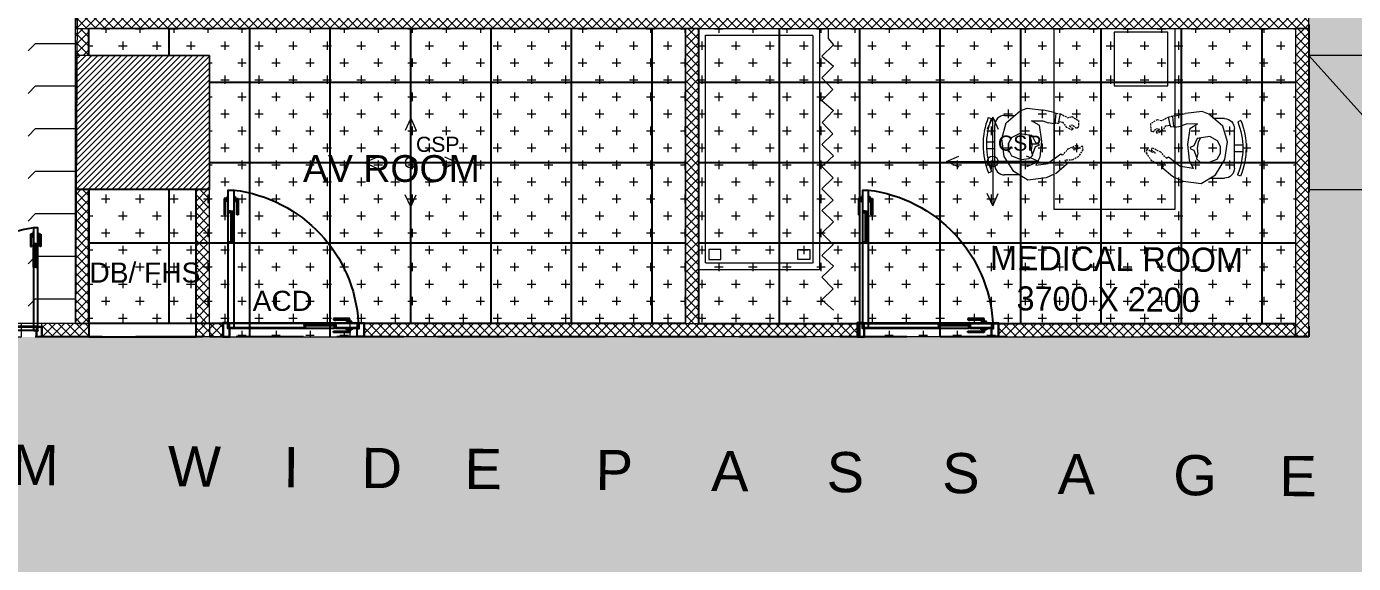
# Model space of a CAD drawing. Header units: millimetres. Extents: x 2335845 to 2509607, y 289014 to 361737.
# Drawn here: x 2393680 to 2403576, y 323910 to 327917 of the extents above; entities that cross this region are included whole.
import ezdxf

# ---------------------------------------------------------------- set-up
doc = ezdxf.new("R2010")
doc.units = ezdxf.units.MM
doc.linetypes.add('( Hidden )', pattern=[0.375, 0.25, -0.125])
doc.linetypes.add('DASHED', pattern=[0.75, 0.5, -0.25])
for name, color, linetype, lineweight in [('A-FURN-LOOSE', 24, 'Continuous', 18), ('A-FURN-MODULAR-CHAIR', 5, 'Continuous', 5), ('A-FURN-MODULAR-TABLETOP', 250, 'Continuous', 13), ('A-PLAN-COLUMN', 3, 'Continuous', 0), ('A-PLAN-RCC-HATCH', 8, 'Continuous', 13), ('AR_01_PARTITION FULL HT', 2, 'Continuous', 25), ('IN-PRTN-FULL', 30, 'Continuous', 20), ('IN-PRTN-HATCH', 8, 'Continuous', 5), ('SWA- GLASS PARTITION', 8, 'Continuous', 5), ('TOA-FC-CSP', 8, 'Continuous', 20), ('TOA-FL-CPT-1', 8, 'Continuous', 5), ('TOA-FL-CPT-5', 8, 'Continuous', 5), ('TOA-FL-FSP', 8, 'Continuous', 20), ('TOA-FURN-HUMAN', 252, 'Continuous', 9), ('TOA-RAMP', 8, 'Continuous', 13), ('TOA_DOOR', 7, 'Continuous', 25)]:
    doc.layers.add(name, color=color, linetype=linetype, lineweight=lineweight)
for name, color, linetype in [('FLOOR MARK', 7, 'Continuous'), ('I-FUR', 7, 'Continuous'), ('PASSAGE LINEOUT', 7, 'Continuous'), ('TEXT', 250, 'Continuous'), ('TOA-FC-MODULAR', 7, 'Continuous')]:
    doc.layers.add(name, color=color, linetype=linetype)
doc.styles.add('ARIAL', font='arial.ttf')
doc.styles.get("Standard").update_dxf_attribs({"font": 'arial.ttf'})
pattern_1 = [(270, (2408113.76, 309771.23), (127, -127), [63.5, -190.5]), (0, (2408082.01, 309739.48), (127, 127), [63.5, -190.5])]

# ---------------------------------------------------------------- blocks, each defined once
blk = doc.blocks.new('Columns')
at = {"layer": 'A-PLAN-RCC-HATCH'}
h = blk.add_hatch(dxfattribs=at)
h.set_pattern_fill('ANSI31', color=256, scale=250, style=0)
h.set_pattern_definition([(45, (458397.9, -590762.232), (-22.0970869, 22.0970869), [])])
h.paths.add_polyline_path([(17839.7, 1537), (18839.7, 1537), (18839.7, 2537), (17839.7, 2537)])
at = {"layer": 'A-PLAN-COLUMN', "elevation": 0}
blk.add_lwpolyline([(17839.7, 1537), (18839.7, 1537), (18839.7, 2537), (17839.7, 2537)], close=True, dxfattribs=at)
blk = doc.blocks.new('Human Figure')
at = {"layer": 'A-FURN-MODULAR-CHAIR', "color": 18, "lineweight": 15, "true_color": 0x000000}
for p, q in [((4613.64, 5782.3, 0), (4625.48, 5782.3, 0)), ((4610.68, 5774.98, 0), (4610.68, 5779.34, 0)), ((4628.44, 5779.34, 0), (4628.44, 5776.24, 0))]:
    blk.add_line(p, q, dxfattribs=at)
at = {"layer": 'A-FURN-MODULAR-CHAIR', "lineweight": 15}
for p, q in [((4613.64, 5782.3, 0), (4625.48, 5782.3, 0)), ((4610.68, 5774.98, 0), (4610.68, 5779.34, 0)), ((4628.44, 5779.34, 0), (4628.44, 5776.24, 0))]:
    blk.add_line(p, q, dxfattribs=at)
at = {"layer": 'A-FURN-MODULAR-CHAIR', "color": 18, "lineweight": 15, "true_color": 0x000000, "elevation": 0}
for points in [[(4611.29, 5784.13), (4611.67, 5783.22)], [(4618.58, 5784.79), (4618.58, 5782.3)], [(4620.56, 5784.79), (4620.56, 5782.3)], [(4627.86, 5784.22), (4627.49, 5783.3)]]:
    blk.add_lwpolyline(points, dxfattribs=at)
at = {"layer": 'A-FURN-MODULAR-CHAIR', "lineweight": 15, "elevation": 0}
for points in [[(4611.29, 5784.13), (4611.67, 5783.22)], [(4618.58, 5784.79), (4618.58, 5782.3)], [(4620.56, 5784.79), (4620.56, 5782.3)], [(4627.86, 5784.22), (4627.49, 5783.3)]]:
    blk.add_lwpolyline(points, dxfattribs=at)
at = {"layer": 'A-FURN-MODULAR-CHAIR', "color": 18, "lineweight": 15, "true_color": 0x000000, "elevation": 0}
blk.add_lwpolyline([(4625.89, 5764.57, -0.034638), (4625.48, 5764.54), (4615.48, 5764.54)], format="xyb", dxfattribs=at)
at = {"layer": 'A-FURN-MODULAR-CHAIR', "lineweight": 15, "elevation": 0}
blk.add_lwpolyline([(4625.89, 5764.57, -0.034638), (4625.48, 5764.54), (4615.48, 5764.54)], format="xyb", dxfattribs=at)
at = {"layer": 'A-FURN-MODULAR-CHAIR', "color": 18, "lineweight": 15, "true_color": 0x000000}
for centre, radius, start, end in [((4619.68, 5763.49, 0), 22.29, 68.458, 112.0994), ((4619.68, 5763.49, 0), 21.3, 68.4839, 112.0994), ((4613.64, 5779.34, 0), 2.96, 90.0001, 180.0001), ((4625.48, 5779.34, 0), 2.96, 0.0001, 90.0001)]:
    blk.add_arc(centre, radius, start, end, dxfattribs=at)
at = {"layer": 'A-FURN-MODULAR-CHAIR', "lineweight": 15}
for centre, radius, start, end in [((4619.68, 5763.49, 0), 22.29, 68.458, 112.0994), ((4619.68, 5763.49, 0), 21.3, 68.4839, 112.0994), ((4613.64, 5779.34, 0), 2.96, 90.0001, 180.0001), ((4625.48, 5779.34, 0), 2.96, 0.0001, 90.0001)]:
    blk.add_arc(centre, radius, start, end, dxfattribs=at)
at = {"layer": 'TOA-FURN-HUMAN', "lineweight": 5}
for p, q in [((4611.71, 5776.63, 0), (4616.22, 5779.49)), ((4611.71, 5776.63, 0), (4616.22, 5779.49)), ((4616.22, 5779.49), (4621.49, 5780.21, 0)), ((4616.22, 5779.49), (4621.49, 5780.21, 0)), ((4621.49, 5780.21, 0), (4626.18, 5778.89, 0)), ((4621.49, 5780.21, 0), (4626.18, 5778.89, 0)), ((4609.08, 5772.43, 0), (4611.71, 5776.63, 0)), ((4609.08, 5772.43, 0), (4611.71, 5776.63, 0)), ((4626.18, 5778.89, 0), (4629.77, 5774.69, 0)), ((4626.18, 5778.89, 0), (4629.77, 5774.69, 0)), ((4609.78, 5766.99, 0), (4609.08, 5772.43, 0)), ((4609.78, 5766.99, 0), (4609.08, 5772.43, 0)), ((4629.77, 5774.69, 0), (4630.56, 5772.63, 0)), ((4629.77, 5774.69, 0), (4630.56, 5772.63, 0)), ((4630.56, 5772.63, 0), (4630.01, 5767.72, 0)), ((4630.56, 5772.63, 0), (4630.01, 5767.72, 0)), ((4616.02, 5768.83), (4613.59, 5769.99, 0)), ((4613.59, 5769.99, 0), (4614.12, 5766.32, 0)), ((4616.02, 5768.83), (4613.59, 5769.99, 0)), ((4613.59, 5769.99, 0), (4614.12, 5766.32, 0)), ((4620.77, 5768.32, 0), (4616.02, 5768.83)), ((4620.77, 5768.32, 0), (4616.02, 5768.83)), ((4625.5, 5769.01, 0), (4620.77, 5768.32, 0)), ((4625.5, 5769.01, 0), (4620.77, 5768.32, 0)), ((4626.81, 5767.94), (4626.19, 5766.32, 0)), ((4626.81, 5767.94), (4626.19, 5766.32, 0)), ((4626.86, 5771.32, 0), (4626.81, 5767.94)), ((4626.86, 5771.32, 0), (4626.81, 5767.94)), ((4629.26, 5764.54), (4630.01, 5767.72, 0)), ((4629.26, 5764.54), (4630.01, 5767.72, 0)), ((4610.91, 5764.54), (4609.78, 5766.99, 0)), ((4610.91, 5764.54), (4609.78, 5766.99, 0)), ((4613.88, 5760.76, 0), (4611.23, 5763.85, 0)), ((4613.88, 5760.76, 0), (4611.23, 5763.85, 0)), ((4615.48, 5764.54), (4614.12, 5766.32, 0)), ((4615.48, 5764.54), (4614.12, 5766.32, 0)), ((4615.48, 5764.54), (4616.97, 5762.59)), ((4615.48, 5764.54), (4616.97, 5762.59)), ((4625.89, 5764.54), (4626.19, 5766.32, 0)), ((4625.89, 5764.54), (4626.19, 5766.32, 0)), ((4626.5, 5763.17, 0), (4626.01, 5763.22, 0)), ((4626.5, 5763.17, 0), (4626.01, 5763.22, 0)), ((4626.32, 5761.85, 0), (4626.5, 5763.17, 0)), ((4626.32, 5761.85, 0), (4626.5, 5763.17, 0))]:
    blk.add_line(p, q, dxfattribs=at)
at = {"layer": 'TOA-FURN-HUMAN', "linetype": '( Hidden )', "lineweight": 5, "ltscale": 2}
for p, q in [((4611.23, 5763.85, 0), (4610.91, 5764.54, 0)), ((4611.23, 5763.85, 0), (4610.91, 5764.54, 0)), ((4626.01, 5763.22, 0), (4626.14, 5764.36, 0)), ((4626.01, 5763.22, 0), (4626.14, 5764.36, 0)), ((4629.12, 5763.93, 0), (4628.92, 5762.69, 0)), ((4629.12, 5763.93, 0), (4628.92, 5762.69, 0)), ((4629.26, 5764.54, 0), (4629.12, 5763.93, 0)), ((4629.26, 5764.54, 0), (4629.12, 5763.93, 0)), ((4615.02, 5761.34, 0), (4613.88, 5760.76, 0)), ((4615.02, 5761.34, 0), (4613.88, 5760.76, 0)), ((4615.16, 5758.98, 0), (4615.02, 5761.34, 0)), ((4615.16, 5758.98, 0), (4615.02, 5761.34, 0)), ((4616.97, 5762.59), (4616.53, 5762.09)), ((4616.97, 5762.59), (4616.53, 5762.09)), ((4616.53, 5762.09), (4618.44, 5760.37, 0)), ((4616.53, 5762.09), (4618.44, 5760.37, 0)), ((4618.44, 5760.37, 0), (4619.69, 5757.7, 0)), ((4618.44, 5760.37, 0), (4619.69, 5757.7, 0)), ((4624.06, 5759.18, 0), (4624.81, 5760.79, 0)), ((4624.06, 5759.18, 0), (4624.81, 5760.79, 0)), ((4625.32, 5759.95, 0), (4624.51, 5758.96, 0)), ((4625.32, 5759.95, 0), (4624.51, 5758.96, 0)), ((4624.81, 5760.79, 0), (4626.32, 5761.85, 0)), ((4624.81, 5760.79, 0), (4626.32, 5761.85, 0)), ((4625.51, 5759.11, 0), (4625.32, 5759.95, 0)), ((4625.51, 5759.11, 0), (4625.32, 5759.95, 0)), ((4628.92, 5762.69, 0), (4627.75, 5760.5, 0)), ((4628.92, 5762.69, 0), (4627.75, 5760.5, 0)), ((4627.75, 5760.5, 0), (4628.12, 5759.23, 0)), ((4627.75, 5760.5, 0), (4628.12, 5759.23, 0)), ((4616.12, 5757.36), (4615.16, 5758.98, 0)), ((4616.12, 5757.36), (4615.16, 5758.98, 0)), ((4618.19, 5756, 0), (4616.12, 5757.36)), ((4618.19, 5756, 0), (4616.12, 5757.36)), ((4619.17, 5757.51, 0), (4618.16, 5758.8, 0)), ((4618.16, 5758.8, 0), (4618.39, 5757.81, 0)), ((4619.17, 5757.51, 0), (4618.16, 5758.8, 0)), ((4618.16, 5758.8, 0), (4618.39, 5757.81, 0)), ((4619.31, 5756.18, 0), (4618.19, 5756, 0)), ((4619.31, 5756.18, 0), (4618.19, 5756, 0)), ((4618.39, 5757.81, 0), (4619.31, 5756.18, 0)), ((4618.39, 5757.81, 0), (4619.31, 5756.18, 0)), ((4619.69, 5757.7, 0), (4619.17, 5757.51, 0)), ((4619.69, 5757.7, 0), (4619.17, 5757.51, 0)), ((4624.51, 5758.96, 0), (4624.06, 5759.18, 0)), ((4624.51, 5758.96, 0), (4624.06, 5759.18, 0)), ((4624.5, 5757.93, 0), (4625.51, 5759.11, 0)), ((4624.5, 5757.93, 0), (4625.51, 5759.11, 0)), ((4624.87, 5757.37, 0), (4624.5, 5757.93, 0)), ((4624.87, 5757.37, 0), (4624.5, 5757.93, 0)), ((4626.89, 5757.28, 0), (4624.87, 5757.37, 0)), ((4626.89, 5757.28, 0), (4624.87, 5757.37, 0)), ((4628.12, 5759.23, 0), (4626.89, 5757.28, 0)), ((4628.12, 5759.23, 0), (4626.89, 5757.28, 0))]:
    blk.add_line(p, q, dxfattribs=at)
at = {"layer": 'TOA-FURN-HUMAN', "linetype": '( Hidden )', "lineweight": 5, "ltscale": 3}
for p, q in [((4625.9, 5764.39, 0), (4625.89, 5764.57, 0)), ((4625.9, 5764.39, 0), (4625.89, 5764.57, 0)), ((4626.14, 5764.36, 0), (4625.9, 5764.39, 0)), ((4626.14, 5764.36, 0), (4625.9, 5764.39, 0))]:
    blk.add_line(p, q, dxfattribs=at)
at = {"layer": 'TOA-FURN-HUMAN', "lineweight": 5, "elevation": 0}
for points in [[(4622.54, 5772.08), (4621.4, 5771.49), (4619.55, 5771.23), (4618.01, 5771.43), (4616.44, 5771.03), (4615.47, 5772.11), (4615.23, 5774.3), (4616.32, 5777.18), (4618.11, 5778.11), (4620.14, 5778.11), (4621.85, 5777.26), (4623.09, 5774.92), (4622.55, 5771.19), (4620.35, 5770.17), (4619.86, 5769.12), (4619.43, 5769.17), (4619.04, 5770.23), (4616.9, 5771)], [(4622.54, 5772.08), (4621.4, 5771.49), (4619.55, 5771.23), (4618.01, 5771.43), (4616.44, 5771.03), (4615.47, 5772.11), (4615.23, 5774.3), (4616.32, 5777.18), (4618.11, 5778.11), (4620.14, 5778.11), (4621.85, 5777.26), (4623.09, 5774.92), (4622.55, 5771.19), (4620.35, 5770.17), (4619.86, 5769.12), (4619.43, 5769.17), (4619.04, 5770.23), (4616.9, 5771)], [(4625.5, 5769.01), (4626.86, 5771.32)], [(4625.5, 5769.01), (4626.86, 5771.32)], [(4626.09, 5764.27), (4629.04, 5763.91)], [(4626.09, 5764.27), (4629.04, 5763.91)], [(4626.5, 5763.17), (4629.02, 5762.63)], [(4626.5, 5763.17), (4629.02, 5762.63)]]:
    blk.add_lwpolyline(points, dxfattribs=at)
blk = doc.blocks.new('A$C38A659B7')
at = {"layer": 'TOA-FC-CSP', "color": 10, "linetype": 'Continuous', "elevation": 0}
for points in [[(0.91, 8.35), (0, 6.31)], [(0.91, 8.35), (0, 6.31)], [(0.91, 8.35), (1.82, 6.31)], [(0.91, 8.35), (1.82, 6.31)], [(8.65, 0.91), (0.91, 0.91), (0.91, 8.35)], [(-6.83, 0.91), (-4.79, 1.82)], [(-6.83, 0.91), (-4.79, 0)], [(-6.83, 0.91), (0.91, 0.91), (0.91, -6.54)], [(8.65, 0.91), (6.61, 1.82)], [(8.65, 0.91), (6.61, 0)], [(0.91, -6.54), (0, -4.49)], [(0.91, -6.54), (0, -4.49)], [(0.91, -6.54), (1.82, -4.49)], [(0.91, -6.54), (1.82, -4.49)]]:
    blk.add_lwpolyline(points, dxfattribs=at)
at = {"layer": 'TOA-FC-CSP', "color": 10, "linetype": 'Continuous'}
blk.add_circle((0.91, 0.91, 0), 0.902, dxfattribs=at)
at = {"layer": 'TOA-FC-CSP', "color": 10, "insert": (1.79, 5.25, 0), "char_height": 2.542, "width": 4.6087, "attachment_point": 1, "style": 'ARIAL'}
blk.add_mtext('CSP', dxfattribs=at)
blk = doc.blocks.new('*U735')
at = {"layer": 'IN-PRTN-HATCH'}
h = blk.add_hatch(dxfattribs=at)
h.set_pattern_fill('ANSI37', color=256, scale=15)
h.set_pattern_definition([(45, (2408.35, -3e-11), (-33.67596, 33.67596), []), (135, (2408.35, -3e-11), (-33.67596, -33.67596), [])])
h.paths.add_polyline_path([(-101077, -39967.2), (-100077, -39967.2), (-100077, -39867.2), (-101077, -39867.2)])
at = {"layer": 'IN-PRTN-FULL', "elevation": 0}
blk.add_lwpolyline([(-101077, -39967.2), (-100077, -39967.2), (-100077, -39867.2), (-101077, -39867.2)], close=True, dxfattribs=at)
blk = doc.blocks.new('*U736')
at = {"layer": 'IN-PRTN-HATCH'}
h = blk.add_hatch(dxfattribs=at)
h.set_pattern_fill('ANSI37', color=256, scale=15)
h.set_pattern_definition([(45, (3281.134, -3e-11), (-33.67596, 33.67596), []), (135, (3281.134, -3e-11), (-33.67596, -33.67596), [])])
h.paths.add_polyline_path([(-100240.8, -39967.2), (-100040.4, -39967.2), (-100040.4, -39867.2), (-100240.8, -39867.2)])
at = {"layer": 'IN-PRTN-FULL', "elevation": 0}
blk.add_lwpolyline([(-100240.8, -39967.2), (-100040.4, -39967.2), (-100040.4, -39867.2), (-100240.8, -39867.2)], close=True, dxfattribs=at)
blk = doc.blocks.new('*U737')
at = {"layer": 'IN-PRTN-HATCH'}
h = blk.add_hatch(dxfattribs=at)
h.set_pattern_fill('ANSI37', color=256, scale=15)
h.set_pattern_definition([(45, (3517.9, -3e-11), (-33.67596, 33.67596), []), (135, (3517.9, -3e-11), (-33.67596, -33.67596), [])])
h.paths.add_polyline_path([(-100198.1, -39967.2), (-99846.4, -39967.2), (-99846.4, -39867.2), (-100198.1, -39867.2)])
at = {"layer": 'IN-PRTN-FULL', "elevation": 0}
blk.add_lwpolyline([(-100198.1, -39967.2), (-99846.4, -39967.2), (-99846.4, -39867.2), (-100198.1, -39867.2)], close=True, dxfattribs=at)
blk = doc.blocks.new('A$C3A863514')
at = {"layer": 'TOA_DOOR', "color": 8, "ltscale": 3}
for p, q in [((-113, 1029.6), (-113, 906.7)), ((-92, 1029.6), (-113, 1029.6)), ((-103.6, 1020.1), (-92, 1020.1)), ((-103.6, 906.7), (-103.6, 1020.1)), ((-92, 1044.7), (-92, 1005)), ((-82.6, 1044.7), (-92, 1044.7)), ((-92, 1029.6), (-92, 1020.1)), ((-92, 1005), (-82.6, 1005)), ((-40, 1044.7), (-30.6, 1044.7)), ((-30.6, 1005), (-40, 1005)), ((-30.6, 1044.7), (-30.6, 1005)), ((-30.6, 1029.6), (-30.6, 1020.1)), ((-30.6, 1029.6), (-9.6, 1029.6)), ((-19, 1020.1), (-30.6, 1020.1)), ((-19, 906.7), (-19, 1020.1)), ((-9.6, 1029.6), (-9.6, 906.7)), ((-113, 906.7), (-103.6, 906.7)), ((-40, 934.5), (-81, 934.5)), ((-81, 708), (-81, 924.6)), ((-62.9, 934.5), (-62.9, 708)), ((-58.1, 934.5), (-58.1, 708)), ((-40, 708), (-40, 924.6)), ((-9.6, 906.7), (-19, 906.7)), ((-40, 698.2), (-81, 698.2))]:
    blk.add_line(p, q, dxfattribs=at)
at = {"layer": 'TOA_DOOR', "ltscale": 3}
for p, q in [((-960, 114.5), (-920.3, 114.5)), ((-960, 105), (-960, 114.5)), ((-944.9, 135.5), (-822, 135.5)), ((-944.9, 114.5), (-944.9, 135.5)), ((-944.9, 114.5), (-935.4, 114.5)), ((-935.4, 126), (-935.4, 114.5)), ((-822, 126), (-935.4, 126)), ((-920.3, 114.5), (-920.3, 105)), ((-840, 105), (-840, 64)), ((-613.6, 105), (-830.2, 105)), ((-822, 135.5), (-822, 126)), ((-603.7, 105), (-603.7, 64)), ((-960, 62.5), (-960, 53)), ((-960, 53), (-920.3, 53)), ((-944.9, 53), (-935.4, 53)), ((-944.9, 53), (-944.9, 32)), ((-944.9, 32), (-822, 32)), ((-935.4, 41.4), (-935.4, 53)), ((-822, 41.4), (-935.4, 41.4)), ((-920.3, 53), (-920.3, 62.5)), ((-613.6, 64), (-830.2, 64)), ((-822, 32), (-822, 41.4))]:
    blk.add_line(p, q, dxfattribs=at)
at = {"layer": 'TOA_DOOR', "color": 5, "ltscale": 3}
for p, q in [((-840, 86.9), (-613.6, 86.9)), ((-840, 82.2), (-613.6, 82.2))]:
    blk.add_line(p, q, dxfattribs=at)
at = {"layer": 'TOA_DOOR', "color": 8, "ltscale": 3}
blk.add_lwpolyline([(-39.9, 64), (-40, 1092), (-81, 1092), (-80.9, 64)], close=True, dxfattribs=at)
for points in [[(-78.5, 934.5), (-78.5, 932), (-81, 932), (-81, 924.6), (-62.9, 924.6), (-62.9, 934.5), (-78.5, 934.5)], [(-42.5, 934.5), (-42.5, 932), (-40, 932), (-40, 924.6), (-58.1, 924.6), (-58.1, 934.5), (-42.5, 934.5)], [(-78.5, 698.2), (-78.5, 700.7), (-81, 700.7), (-81, 708), (-62.9, 708), (-62.9, 698.2), (-78.5, 698.2)], [(-42.5, 698.2), (-42.5, 700.7), (-40, 700.7), (-40, 708), (-58.1, 708), (-58.1, 698.2), (-42.5, 698.2)]]:
    blk.add_lwpolyline(points, dxfattribs=at)
at = {"layer": 'TOA_DOOR', "ltscale": 3}
for points in [[(-1050, 0), (-1050, 0), (-997.5, 0), (-997.5, 64), (-1010.1, 64), (-1010.1, 105), (-1050, 105), (-1050, 0)], [(-1047.6, 3.1), (-1047.6, 2.4), (-999.9, 2.4), (-999.9, 61.7), (-1012.5, 61.7), (-1012.5, 102.6), (-1047.6, 102.6), (-1047.6, 2.4)], [(-840, 105), (-1007.3, 105), (-1007.3, 101.8), (-840, 101.8)], [(-840, 101.8), (-999.4, 101.8), (-999.4, 67.2), (-840, 67.2)], [(-840, 102.5), (-837.5, 102.5), (-837.5, 105), (-830.2, 105), (-830.2, 86.9), (-840, 86.9), (-840, 102.5)], [(-603.7, 102.5), (-606.2, 102.5), (-606.2, 105), (-613.6, 105), (-613.6, 86.9), (-603.7, 86.9), (-603.7, 102.5)], [(-39.9, 105), (-603.7, 105)], [(-603.7, 101.8), (-39.9, 101.8), (-39.9, 105)], [(-47.8, 101.8), (-603.7, 101.8)], [(-603.7, 67.2), (-47.8, 67.2), (-47.8, 101.8)], [(0, 0), (0, 0), (-52.5, 0), (-52.5, 64), (-39.9, 64), (-39.9, 105), (0, 105), (0, 0)], [(-2.4, 3.1), (-2.4, 2.4), (-50.1, 2.4), (-50.1, 61.7), (-37.5, 61.7), (-37.5, 102.6), (-2.4, 102.6), (-2.4, 2.4)], [(-840, 64), (-1007.3, 64), (-1007.3, 67.2), (-840, 67.2)], [(-840, 66.5), (-837.5, 66.5), (-837.5, 64), (-830.2, 64), (-830.2, 82.2), (-840, 82.2), (-840, 66.5)], [(-603.7, 66.5), (-606.2, 66.5), (-606.2, 64), (-613.6, 64), (-613.6, 82.2), (-603.7, 82.2), (-603.7, 66.5)], [(-39.9, 67.2), (-39.9, 64), (-603.7, 64)], [(-603.7, 67.2), (-39.9, 67.2)]]:
    blk.add_lwpolyline(points, dxfattribs=at)
for points in [[(-1007.3, 101.8), (-999.4, 101.8), (-999.4, 67.2), (-1007.3, 67.2)], [(-39.9, 101.8), (-47.8, 101.8), (-47.8, 67.2), (-39.9, 67.2)]]:
    blk.add_lwpolyline(points, close=True, dxfattribs=at)
at = {"layer": 'TOA_DOOR', "color": 8, "ltscale": 3}
blk.add_arc((47.2, 43.5), 1056.3, 96.9725, 176.66066, dxfattribs=at)
at = {"layer": 'TOA_DOOR', "ltscale": 3}
for centre, radius, start, end in [((-850.4, 98.5), 15.6, 311.97465, 17.09535), ((-857.7, 96.8), 20.3, 330.67981, 14.7641), ((-845.4, 100), 14.2, 292.47405, 7.50673), ((-832.8, 106.2), 8, 222.53973, 287.36657), ((-611, 106.2), 8, 252.63343, 317.46027), ((-598.3, 100), 14.2, 172.49327, 247.52595), ((-593.3, 98.5), 15.6, 162.90465, 228.02535), ((-586, 96.8), 20.3, 165.2359, 209.32019), ((-841.2, 99.3), 12.5, 275.68823, 327.98283), ((-850.4, 70.6), 15.6, 342.90465, 48.02535), ((-857.7, 72.2), 20.3, 345.2359, 29.32019), ((-845.4, 69), 14.2, 352.49327, 67.52595), ((-841.2, 69.8), 12.5, 32.01717, 84.31177), ((-834.4, 95.7), 5.19, 207.9347, 287.08974), ((-834.4, 73.4), 5.19, 72.91026, 152.0653), ((-833.7, 100.1), 5.81, 208.01115, 296.81028), ((-833.7, 68.9), 5.81, 63.18972, 151.98885), ((-832.8, 62.8), 8, 72.63343, 137.46027), ((-611, 62.8), 8, 42.53973, 107.36657), ((-602.5, 99.3), 12.5, 212.01717, 264.31177), ((-602.5, 69.8), 12.5, 95.68823, 147.98283), ((-610.1, 100.1), 5.81, 243.18972, 331.98885), ((-610.1, 68.9), 5.81, 28.01115, 116.81028), ((-598.3, 69), 14.2, 112.47405, 187.50673), ((-609.4, 95.7), 5.19, 252.91026, 332.0653), ((-609.4, 73.4), 5.19, 27.9347, 107.08974), ((-593.3, 70.6), 15.6, 131.97465, 197.09535), ((-586, 72.2), 20.3, 150.67981, 194.7641)]:
    blk.add_arc(centre, radius, start, end, dxfattribs=at)
blk = doc.blocks.new('*U738')
at = {"layer": 'IN-PRTN-HATCH'}
h = blk.add_hatch(dxfattribs=at)
h.set_pattern_fill('ANSI37', color=256, scale=15)
h.set_pattern_definition([(45, (2407.927, -3e-11), (-33.67596, 33.67596), []), (135, (2407.927, -3e-11), (-33.67596, -33.67596), [])])
h.paths.add_polyline_path([(-101077.4, -39967.2), (-100077, -39967.2), (-100077, -39867.2), (-101077.4, -39867.2)])
at = {"layer": 'IN-PRTN-FULL', "elevation": 0}
blk.add_lwpolyline([(-101077.4, -39967.2), (-100077, -39967.2), (-100077, -39867.2), (-101077.4, -39867.2)], close=True, dxfattribs=at)
blk = doc.blocks.new('*U739')
at = {"layer": 'IN-PRTN-HATCH'}
h = blk.add_hatch(dxfattribs=at)
h.set_pattern_fill('ANSI37', color=256, scale=15)
h.set_pattern_definition([(45, (3302.83, -3e-11), (-33.67596, 33.67596), []), (135, (3302.83, -3e-11), (-33.67596, -33.67596), [])])
h.paths.add_polyline_path([(-100229.8, -39967.2), (-100029.7, -39967.2), (-100029.7, -39867.2), (-100229.8, -39867.2)])
at = {"layer": 'IN-PRTN-FULL', "elevation": 0}
blk.add_lwpolyline([(-100229.8, -39967.2), (-100029.7, -39967.2), (-100029.7, -39867.2), (-100229.8, -39867.2)], close=True, dxfattribs=at)
blk = doc.blocks.new('*U740')
at = {"layer": 'IN-PRTN-HATCH'}
h = blk.add_hatch(dxfattribs=at)
h.set_pattern_fill('ANSI37', color=256, scale=15)
h.set_pattern_definition([(45, (-175.674, -3e-11), (-33.67596, 33.67596), []), (135, (-175.674, -3e-11), (-33.67596, -33.67596), [])])
h.paths.add_polyline_path([(-103708.3, -39967.2), (-100029.7, -39967.2), (-100029.7, -39867.2), (-103708.3, -39867.2)])
at = {"layer": 'IN-PRTN-FULL', "elevation": 0}
blk.add_lwpolyline([(-103708.3, -39967.2), (-100029.7, -39967.2), (-100029.7, -39867.2), (-103708.3, -39867.2)], close=True, dxfattribs=at)
blk = doc.blocks.new('*U741')
at = {"layer": 'IN-PRTN-HATCH'}
h = blk.add_hatch(dxfattribs=at)
h.set_pattern_fill('ANSI37', color=256, scale=15)
h.set_pattern_definition([(45, (1658.993, -3e-11), (-33.67596, 33.67596), []), (135, (1658.993, -3e-11), (-33.67596, -33.67596), [])])
h.paths.add_polyline_path([(-102051.9, -39967.2), (-99851.5, -39967.2), (-99851.5, -39867.2), (-102051.9, -39867.2)])
at = {"layer": 'IN-PRTN-FULL', "elevation": 0}
blk.add_lwpolyline([(-102051.9, -39967.2), (-99851.5, -39967.2), (-99851.5, -39867.2), (-102051.9, -39867.2)], close=True, dxfattribs=at)
blk = doc.blocks.new('*U742')
at = {"layer": 'IN-PRTN-HATCH'}
h = blk.add_hatch(dxfattribs=at)
h.set_pattern_fill('ANSI37', color=256, scale=15)
h.set_pattern_definition([(45, (1674.567, -3e-11), (-33.67596, 33.67596), []), (135, (1674.567, -3e-11), (-33.67596, -33.67596), [])])
h.paths.add_polyline_path([(-102051.9, -39967.2), (-99835.9, -39967.2), (-99835.9, -39867.2), (-102051.9, -39867.2)])
at = {"layer": 'IN-PRTN-FULL', "elevation": 0}
blk.add_lwpolyline([(-102051.9, -39967.2), (-99835.9, -39967.2), (-99835.9, -39867.2), (-102051.9, -39867.2)], close=True, dxfattribs=at)
blk = doc.blocks.new('*U743')
at = {"layer": 'IN-PRTN-HATCH'}
h = blk.add_hatch(dxfattribs=at)
h.set_pattern_fill('ANSI37', color=256, scale=15)
h.set_pattern_definition([(45, (1558.2, -3e-11), (-33.67596, 33.67596), []), (135, (1558.2, -3e-11), (-33.67596, -33.67596), [])])
h.paths.add_polyline_path([(-102152.7, -39967.2), (-99851.5, -39967.2), (-99851.5, -39867.2), (-102152.7, -39867.2)])
at = {"layer": 'IN-PRTN-FULL', "elevation": 0}
blk.add_lwpolyline([(-102152.7, -39967.2), (-99851.5, -39967.2), (-99851.5, -39867.2), (-102152.7, -39867.2)], close=True, dxfattribs=at)
blk = doc.blocks.new('solid double door')
at = {"layer": 'TOA_DOOR', "color": 8, "ltscale": 3}
for p, q in [((7.1, 766.6), (7.1, 675.1)), ((22.8, 766.6), (7.1, 766.6)), ((14.1, 759.6), (22.8, 759.6)), ((14.1, 675.1), (14.1, 759.6)), ((22.8, 777.9), (22.8, 748.3)), ((29.8, 777.9), (22.8, 777.9)), ((22.8, 766.6), (22.8, 759.6)), ((22.8, 748.3), (29.8, 748.3)), ((29.8, 695.8), (60.3, 695.8)), ((43.3, 695.8), (43.3, 527.2)), ((46.8, 695.8), (46.8, 527.2)), ((61.5, 777.9), (68.5, 777.9)), ((68.5, 748.3), (61.5, 748.3)), ((68.5, 777.9), (68.5, 748.3)), ((68.5, 766.6), (68.5, 759.6)), ((68.5, 766.6), (84.2, 766.6)), ((77.1, 759.6), (68.5, 759.6)), ((77.1, 675.1), (77.1, 759.6)), ((84.2, 766.6), (84.2, 675.1)), ((1415.8, 766.6), (1415.8, 675.1)), ((1431.5, 766.6), (1415.8, 766.6)), ((1422.9, 759.6), (1431.5, 759.6)), ((1422.9, 675.1), (1422.9, 759.6)), ((1431.5, 777.9), (1431.5, 748.3)), ((1438.5, 777.9), (1431.5, 777.9)), ((1431.5, 766.6), (1431.5, 759.6)), ((1431.5, 748.3), (1438.5, 748.3)), ((1470.2, 695.8), (1439.7, 695.8)), ((1453.2, 695.8), (1453.2, 527.2)), ((1456.7, 695.8), (1456.7, 527.2)), ((1470.2, 777.9), (1477.2, 777.9)), ((1477.2, 748.3), (1470.2, 748.3)), ((1477.2, 777.9), (1477.2, 748.3)), ((1477.2, 766.6), (1477.2, 759.6)), ((1477.2, 766.6), (1492.9, 766.6)), ((1485.9, 759.6), (1477.2, 759.6)), ((1485.9, 675.1), (1485.9, 759.6)), ((1492.9, 766.6), (1492.9, 675.1)), ((7.1, 675.1), (14.1, 675.1)), ((29.8, 527.2), (29.8, 688.5)), ((60.3, 527.2), (60.3, 688.5)), ((84.2, 675.1), (77.1, 675.1)), ((1415.8, 675.1), (1422.9, 675.1)), ((1439.7, 527.2), (1439.7, 688.5)), ((1470.2, 527.2), (1470.2, 688.5)), ((1492.9, 675.1), (1485.9, 675.1)), ((29.8, 519.9), (60.3, 519.9)), ((1470.2, 519.9), (1439.7, 519.9))]:
    blk.add_line(p, q, dxfattribs=at)
at = {"layer": 'TOA_DOOR', "ltscale": 3}
for p, q in [((612.1, 100.9), (612.1, 93.8)), ((703.5, 100.9), (612.1, 100.9)), ((703.5, 85.2), (703.5, 100.9)), ((796.5, 100.9), (887.9, 100.9)), ((796.5, 85.2), (796.5, 100.9)), ((887.9, 100.9), (887.9, 93.8)), ((292, 78.2), (292, 47.7)), ((299.3, 78.2), (460.6, 78.2)), ((299.3, 47.7), (460.6, 47.7)), ((467.9, 78.2), (467.9, 47.7)), ((612.1, 93.8), (696.5, 93.8)), ((612.1, 30.9), (696.5, 30.9)), ((612.1, 23.8), (612.1, 30.9)), ((703.5, 23.8), (612.1, 23.8)), ((685.2, 85.2), (685.2, 78.2)), ((714.8, 85.2), (685.2, 85.2)), ((685.2, 39.5), (685.2, 46.5)), ((714.8, 39.5), (685.2, 39.5)), ((696.5, 93.8), (696.5, 85.2)), ((703.5, 85.2), (696.5, 85.2)), ((703.5, 39.5), (696.5, 39.5)), ((696.5, 30.9), (696.5, 39.5)), ((703.5, 39.5), (703.5, 23.8)), ((714.8, 78.2), (714.8, 85.2)), ((714.8, 46.5), (714.8, 39.5)), ((785.2, 85.2), (814.8, 85.2)), ((785.2, 78.2), (785.2, 85.2)), ((785.2, 46.5), (785.2, 39.5)), ((785.2, 39.5), (814.8, 39.5)), ((796.5, 85.2), (803.5, 85.2)), ((796.5, 39.5), (803.5, 39.5)), ((796.5, 39.5), (796.5, 23.8)), ((796.5, 23.8), (887.9, 23.8)), ((803.5, 93.8), (803.5, 85.2)), ((887.9, 93.8), (803.5, 93.8)), ((803.5, 30.9), (803.5, 39.5)), ((887.9, 30.9), (803.5, 30.9)), ((814.8, 85.2), (814.8, 78.2)), ((814.8, 39.5), (814.8, 46.5)), ((887.9, 23.8), (887.9, 30.9)), ((1021.7, 78.2), (1021.7, 47.7)), ((1190.3, 78.2), (1029.1, 78.2)), ((1190.3, 47.7), (1029.1, 47.7)), ((1197.6, 78.2), (1197.6, 47.7))]:
    blk.add_line(p, q, dxfattribs=at)
at = {"layer": 'TOA_DOOR', "color": 5, "ltscale": 3}
for p, q in [((467.9, 64.7), (299.3, 64.7)), ((467.9, 61.2), (299.3, 61.2)), ((1021.7, 64.7), (1190.3, 64.7)), ((1021.7, 61.2), (1190.3, 61.2))]:
    blk.add_line(p, q, dxfattribs=at)
at = {"layer": 'TOA_DOOR', "color": 8, "ltscale": 3}
for points in [[(29.7, 47.7), (29.8, 813.1), (60.3, 813.1), (60.2, 47.7)], [(1470.3, 47.7), (1470.2, 813.1), (1439.7, 813.1), (1439.8, 47.7)]]:
    blk.add_lwpolyline(points, close=True, dxfattribs=at)
for points in [[(31.6, 695.8), (31.6, 694), (29.8, 694), (29.8, 688.5), (43.3, 688.5), (43.3, 695.8), (31.6, 695.8)], [(58.5, 695.8), (58.5, 694), (60.3, 694), (60.3, 688.5), (46.8, 688.5), (46.8, 695.8), (58.5, 695.8)], [(1441.5, 695.8), (1441.5, 694), (1439.7, 694), (1439.7, 688.5), (1453.2, 688.5), (1453.2, 695.8), (1441.5, 695.8)], [(1468.4, 695.8), (1468.4, 694), (1470.2, 694), (1470.2, 688.5), (1456.7, 688.5), (1456.7, 695.8), (1468.4, 695.8)], [(31.6, 519.9), (31.6, 521.7), (29.8, 521.7), (29.8, 527.2), (43.3, 527.2), (43.3, 519.9), (31.6, 519.9)], [(58.5, 519.9), (58.5, 521.7), (60.3, 521.7), (60.3, 527.2), (46.8, 527.2), (46.8, 519.9), (58.5, 519.9)], [(1441.5, 519.9), (1441.5, 521.7), (1439.7, 521.7), (1439.7, 527.2), (1453.2, 527.2), (1453.2, 519.9), (1441.5, 519.9)], [(1468.4, 519.9), (1468.4, 521.7), (1470.2, 521.7), (1470.2, 527.2), (1456.7, 527.2), (1456.7, 519.9), (1468.4, 519.9)]]:
    blk.add_lwpolyline(points, dxfattribs=at)
at = {"layer": 'TOA_DOOR', "ltscale": 3}
for points in [[(0, 0), (0, 0), (39.1, 0), (39.1, 47.7), (29.7, 47.7), (29.7, 78.2), (0, 78.2), (0, 0)], [(1.8, 2.3), (1.8, 1.8), (37.3, 1.8), (37.3, 45.9), (28, 45.9), (28, 76.4), (1.8, 76.4), (1.8, 1.8)], [(29.7, 78.2), (292, 78.2)], [(292, 75.8), (29.7, 75.8), (29.7, 78.2)], [(29.7, 50), (29.7, 47.7), (292, 47.7)], [(292, 50), (29.7, 50)], [(35.6, 75.8), (292, 75.8)], [(292, 50), (35.6, 50), (35.6, 75.8)], [(292, 76.3), (293.9, 76.3), (293.9, 78.2), (299.3, 78.2), (299.3, 64.7), (292, 64.7), (292, 76.3)], [(292, 49.5), (293.9, 49.5), (293.9, 47.7), (299.3, 47.7), (299.3, 61.2), (292, 61.2), (292, 49.5)], [(467.9, 76.3), (466.1, 76.3), (466.1, 78.2), (460.6, 78.2), (460.6, 64.7), (467.9, 64.7), (467.9, 76.3)], [(467.9, 49.5), (466.1, 49.5), (466.1, 47.7), (460.6, 47.7), (460.6, 61.2), (467.9, 61.2), (467.9, 49.5)], [(467.9, 78.2), (750, 78.2), (750, 75.8), (467.9, 75.8)], [(467.9, 75.8), (744.1, 75.8), (744.1, 50), (467.9, 50)], [(467.9, 47.7), (750, 47.7), (750, 50), (467.9, 50)], [(1021.7, 78.2), (750, 78.2), (750, 75.8), (1021.7, 75.8)], [(1021.7, 47.7), (750, 47.7), (750, 50), (1021.7, 50)], [(1021.7, 75.8), (755.9, 75.8), (755.9, 50), (1021.7, 50)], [(1021.7, 76.3), (1023.6, 76.3), (1023.6, 78.2), (1029.1, 78.2), (1029.1, 64.7), (1021.7, 64.7), (1021.7, 76.3)], [(1021.7, 49.5), (1023.6, 49.5), (1023.6, 47.7), (1029.1, 47.7), (1029.1, 61.2), (1021.7, 61.2), (1021.7, 49.5)], [(1197.6, 76.3), (1195.8, 76.3), (1195.8, 78.2), (1190.3, 78.2), (1190.3, 64.7), (1197.6, 64.7), (1197.6, 76.3)], [(1197.6, 49.5), (1195.8, 49.5), (1195.8, 47.7), (1190.3, 47.7), (1190.3, 61.2), (1197.6, 61.2), (1197.6, 49.5)], [(1470.3, 78.2), (1197.6, 78.2)], [(1197.6, 75.8), (1470.3, 75.8), (1470.3, 78.2)], [(1464.4, 75.8), (1197.6, 75.8)], [(1197.6, 50), (1464.4, 50), (1464.4, 75.8)], [(1470.3, 50), (1470.3, 47.7), (1197.6, 47.7)], [(1197.6, 50), (1470.3, 50)], [(1500, 0), (1500, 0), (1460.9, 0), (1460.9, 47.7), (1470.3, 47.7), (1470.3, 78.2), (1500, 78.2), (1500, 0)], [(1498.2, 2.3), (1498.2, 1.8), (1462.7, 1.8), (1462.7, 45.9), (1472, 45.9), (1472, 76.4), (1498.2, 76.4), (1498.2, 1.8)]]:
    blk.add_lwpolyline(points, dxfattribs=at)
for points in [[(29.7, 75.8), (35.6, 75.8), (35.6, 50), (29.7, 50)], [(750, 75.8), (744.1, 75.8), (744.1, 50), (750, 50)], [(750, 75.8), (755.9, 75.8), (755.9, 50), (750, 50)], [(1470.3, 75.8), (1464.4, 75.8), (1464.4, 50), (1470.3, 50)]]:
    blk.add_lwpolyline(points, close=True, dxfattribs=at)
at = {"layer": 'TOA_DOOR', "color": 8, "ltscale": 3}
for centre, start, end in [((-35.2, 32.4), 3.33934, 83.0275), ((1535.2, 32.4), 96.9725, 176.66066)]:
    blk.add_arc(centre, 786.5, start, end, dxfattribs=at)
at = {"layer": 'TOA_DOOR', "ltscale": 3}
for centre, radius, start, end in [((284.3, 73.3), 11.6, 311.97465, 17.09535), ((278.8, 72.1), 15.1, 330.67981, 14.7641), ((288, 74.5), 10.6, 292.47405, 7.50673), ((291.1, 73.9), 9.28, 275.68823, 327.98283), ((284.3, 52.6), 11.6, 342.90465, 48.02535), ((278.8, 53.8), 15.1, 345.2359, 29.32019), ((288, 51.4), 10.6, 352.49327, 67.52595), ((291.1, 51.9), 9.28, 32.01717, 84.31177), ((296.2, 71.2), 3.87, 207.9347, 287.08974), ((296.2, 54.6), 3.87, 72.91026, 152.0653), ((296.7, 74.6), 4.32, 208.01115, 296.81028), ((296.7, 51.3), 4.32, 63.18972, 151.98885), ((297.4, 79.1), 5.96, 222.53973, 287.36657), ((297.4, 46.8), 5.96, 72.63343, 137.46027), ((462.6, 79.1), 5.96, 252.63343, 317.46027), ((462.6, 46.8), 5.96, 42.53973, 107.36657), ((468.8, 73.9), 9.28, 212.01717, 264.31177), ((468.8, 51.9), 9.28, 95.68823, 147.98283), ((463.2, 74.6), 4.32, 243.18972, 331.98885), ((463.2, 51.3), 4.32, 28.01115, 116.81028), ((472, 74.5), 10.6, 172.49327, 247.52595), ((472, 51.4), 10.6, 112.47405, 187.50673), ((463.7, 71.2), 3.87, 252.91026, 332.0653), ((463.7, 54.6), 3.87, 27.9347, 107.08974), ((475.7, 73.3), 11.6, 162.90465, 228.02535), ((475.7, 52.6), 11.6, 131.97465, 197.09535), ((481.1, 72.1), 15.1, 165.2359, 209.32019), ((481.1, 53.8), 15.1, 150.67981, 194.7641), ((1014, 73.3), 11.6, 311.97465, 17.09535), ((1008.5, 72.1), 15.1, 330.67981, 14.7641), ((1017.7, 74.5), 10.6, 292.47405, 7.50673), ((1020.8, 73.9), 9.28, 275.68823, 327.98283), ((1014, 52.6), 11.6, 342.90465, 48.02535), ((1008.5, 53.8), 15.1, 345.2359, 29.32019), ((1017.7, 51.4), 10.6, 352.49327, 67.52595), ((1020.8, 51.9), 9.28, 32.01717, 84.31177), ((1025.9, 71.2), 3.87, 207.9347, 287.08974), ((1025.9, 54.6), 3.87, 72.91026, 152.0653), ((1026.5, 74.6), 4.32, 208.01115, 296.81028), ((1026.5, 51.3), 4.32, 63.18972, 151.98885), ((1027.1, 79.1), 5.96, 222.53973, 287.36657), ((1027.1, 46.8), 5.96, 72.63343, 137.46027), ((1192.3, 79.1), 5.96, 252.63343, 317.46027), ((1192.3, 46.8), 5.96, 42.53973, 107.36657), ((1198.6, 73.9), 9.28, 212.01717, 264.31177), ((1198.6, 51.9), 9.28, 95.68823, 147.98283), ((1192.9, 74.6), 4.32, 243.18972, 331.98885), ((1192.9, 51.3), 4.32, 28.01115, 116.81028), ((1201.7, 74.5), 10.6, 172.49327, 247.52595), ((1201.7, 51.4), 10.6, 112.47405, 187.50673), ((1193.4, 71.2), 3.87, 252.91026, 332.0653), ((1193.4, 54.6), 3.87, 27.9347, 107.08974), ((1205.4, 73.3), 11.6, 162.90465, 228.02535), ((1205.4, 52.6), 11.6, 131.97465, 197.09535), ((1210.9, 72.1), 15.1, 165.2359, 209.32019), ((1210.9, 53.8), 15.1, 150.67981, 194.7641)]:
    blk.add_arc(centre, radius, start, end, dxfattribs=at)

msp = doc.modelspace()

# ---------------------------------------------------------------- hatches: boundary and pattern name
at = {"layer": 'IN-PRTN-HATCH'}
h = msp.add_hatch(dxfattribs=at)
h.set_pattern_fill('ANSI37', color=256, scale=15, angle=179.9999359)
h.set_pattern_definition([(224.999936, (2295590.1, 288034.887), (33.675923, -33.675998), []), (314.999936, (2295590.1, 288034.887), (33.675998, 33.675923), [])])
h.paths.add_polyline_path([(2403244.683, 328051.964), (2394044.688, 328051.975), (2394044.688, 327901.975), (2403244.683, 327901.964)])
at = {"layer": 'TOA-FC-MODULAR'}
h = msp.add_hatch(dxfattribs=at)
h.set_pattern_fill('_USER', color=252, scale=600, angle=270, double=1, pattern_type=0)
h.set_pattern_definition([(270, (2394144.8, 325702.33), (600, -1e-13), []), (0, (2394144.8, 325702.33), (0, 600), [])])
h.paths.add_polyline_path([(2398594.686, 327901.969), (2394144.8, 327901.969), (2394144.8, 327701.624), (2395044.683, 327701.624), (2395044.683, 326701.624), (2394144.749, 326701.624), (2394144.8, 325702.334), (2395044.8, 325701.217), (2395044.8, 325600.535), (2396094.8, 325601.48), (2396094.8, 325701.48), (2398594.686, 325702.334)])
h = msp.add_hatch(dxfattribs=at)
h.set_pattern_fill('_USER', color=252, scale=600, angle=270, double=1, pattern_type=0)
h.set_pattern_definition([(270, (2398694.8, 325701.15), (600, -1e-13), []), (0, (2398694.8, 325701.15), (0, 600), [])])
h.paths.add_polyline_path([(2398694.68, 327901.969), (2403144.795, 327901.969), (2403144.795, 325701.15), (2400929.797, 325701.15), (2400929.797, 325600.879), (2399879.797, 325601.15), (2399879.797, 325701.15), (2398694.68, 325701.15)])
at = {"layer": 'TOA-FL-CPT-1', "true_color": 0xc7c8ca}
h = msp.add_hatch(dxfattribs=at)
h.set_pattern_fill('AR-PARQ1', color=9, scale=3)
h.set_pattern_definition([(90, (54538.6, -6708.4), (-914.4, 914.4), [914.4, -914.4]), (90, (54691, -6708.4), (-914.4, 914.4), [914.4, -914.4]), (90, (54843.4, -6708.4), (-914.4, 914.4), [914.4, -914.4]), (90, (54995.8, -6708.4), (-914.4, 914.4), [914.4, -914.4]), (90, (55148.2, -6708.4), (-914.4, 914.4), [914.4, -914.4]), (90, (55300.6, -6708.4), (-914.4, 914.4), [914.4, -914.4]), (90, (55453, -6708.4), (-914.4, 914.4), [914.4, -914.4]), (0, (54538.6, -5794), (914.4, -914.4), [914.4, -914.4]), (0, (54538.6, -5641.6), (914.4, -914.4), [914.4, -914.4]), (0, (54538.6, -5489.2), (914.4, -914.4), [914.4, -914.4]), (0, (54538.6, -5336.8), (914.4, -914.4), [914.4, -914.4]), (0, (54538.6, -5184.4), (914.4, -914.4), [914.4, -914.4]), (0, (54538.6, -5032), (914.4, -914.4), [914.4, -914.4]), (0, (54538.6, -4879.6), (914.4, -914.4), [914.4, -914.4])])
h.paths.add_polyline_path([(2344950.518, 323601.624), (2348044.691, 323601.624), (2348044.691, 308801.624), (2344978.375, 308801.624), (2344983.023, 307001.553), (2351045.878, 307001.608), (2351044.683, 304701.624), (2350244.683, 304670.094), (2350244.683, 294701.624), (2352811.835, 294701.622), (2352811.821, 307001.631), (2405044.683, 307005.059), (2405044.683, 327701.624), (2410595.745, 327701.624), (2410609.803, 329501.624), (2408605.34, 329501.624), (2411484.683, 335301.624), (2408440.262, 335301.624), (2406365.488, 331122.307), (2403244.678, 328001.969), (2403244.795, 325600.805), (2384290.648, 325598.809), (2384290.648, 323607.372), (2375885.176, 323603.528), (2375861.465, 325602.978), (2360226.195, 325602.091), (2360226.052, 334601.937), (2375945.229, 334602.179), (2375945.229, 331031.373), (2376972.789, 331510.903), (2389391.537, 331510.903), (2389391.537, 331810.72), (2389491.628, 331810.72), (2389491.53, 331510.903), (2391791.53, 331510.903), (2391791.531, 333010.881), (2389491.53, 333010.881), (2389491.531, 332710.861), (2389391.537, 332710.861), (2389391.54, 333010.905), (2377622.511, 333011.008), (2377622.511, 336459.845), (2386144.742, 336459.853), (2386144.683, 337701.624), (2376094.699, 337701.624), (2376094.724, 335802.062), (2362938.321, 335802.061), (2362938.326, 340629.119), (2359023.456, 340413.419), (2359023.899, 325602.053), (2352244.614, 325602.052), (2352244.655, 339888.472), (2350244.683, 339753.79), (2350259.797, 327701.624), (2351044.683, 327701.624), (2351043.518, 325401.69), (2344945.863, 325401.675)])
h.paths.add_polyline_path([(2365719.683, 323601.624), (2395044.683, 323601.624), (2395044.683, 322741.298), (2398494.622, 322751.666), (2398494.622, 323601.624), (2403544.687, 323601.624), (2403544.687, 308801.634), (2365719.683, 308801.634)], flags=16)
h.paths.add_polyline_path([(2349719.689, 323601.683), (2365719.683, 323601.683), (2365719.683, 308801.624), (2349719.689, 308801.624)], flags=16)
at = {"layer": 'TOA-FL-CPT-5'}
h = msp.add_hatch(dxfattribs=at)
h.set_pattern_fill('FLEX', color=8, scale=50)
h.set_pattern_definition([(0, (2309292.62, 300485.2), (0, 317.5), [317.5, -317.5]), (45, (2309610.12, 300485.2), (0, 317.5), [79.375, -290.2628, 79.375, -449.0128])])
edge = h.paths.add_edge_path()
edge.add_line((2391891.519, 341636.517), (2391891.647, 325701.668))
edge.add_line((2391891.647, 325701.668), (2392141.744, 325701.668))
edge.add_line((2392141.744, 325701.668), (2392141.744, 325601.668))
edge.add_line((2392141.744, 325601.668), (2393641.646, 325601.648))
edge.add_line((2393641.646, 325601.648), (2393641.646, 325702.33))
edge.add_line((2393641.646, 325702.33), (2394044.8, 325701.546))
edge.add_line((2394044.8, 325701.546), (2394044.683, 328001.738))
edge.add_line((2394044.683, 328001.738), (2403103.197, 328001.969))
edge.add_line((2403103.197, 328001.969), (2406283.172, 331181.464))
edge.add_line((2406283.172, 331181.464), (2408344.683, 335301.624))
edge.add_line((2408344.683, 335301.624), (2408344.683, 341505.727))
edge.add_arc((2392985.18, -555741.344), 897378.527, 89.019279294, 90.069828029)
at = {"layer": 'TOA-FL-FSP'}
h = msp.add_hatch(dxfattribs=at)
h.set_pattern_fill('CROSS', color=9, scale=20, angle=270)
h.set_pattern_definition(pattern_1)
h.paths.add_polyline_path([(2398594.686, 327901.969), (2394144.8, 327901.969), (2394144.8, 327701.624), (2395044.683, 327701.624), (2395044.683, 326701.624), (2394144.749, 326701.624), (2394144.8, 325702.334), (2395044.8, 325701.217), (2395044.8, 325600.535), (2396094.8, 325601.48), (2396094.8, 325701.48), (2398594.686, 325702.334)])
h = msp.add_hatch(dxfattribs=at)
h.set_pattern_fill('CROSS', color=9, scale=20, angle=270)
h.set_pattern_definition(pattern_1)
h.paths.add_polyline_path([(2398694.68, 327901.969), (2403144.795, 327901.969), (2403144.795, 325701.15), (2400929.797, 325701.15), (2400929.797, 325600.879), (2399879.797, 325601.15), (2399879.797, 325701.15), (2398694.68, 325701.15)])

# ---------------------------------------------------------------- linework, layer by layer
at = {"layer": 'A-FURN-LOOSE', "elevation": 0}
for points in [[(2399594.68, 327901.969), (2399594.68, 326101.969), (2398694.68, 326101.969), (2398694.68, 327901.969)], [(2399658.992, 327901.969), (2399658.992, 327827.006), (2399697.973, 327779.03), (2399611.015, 327695.071), (2399697.973, 327620.108), (2399612.515, 327534.65), (2399694.423, 327445.915), (2399611.015, 327365.233), (2399697.973, 327290.269), (2399613.908, 327200.6), (2399693.077, 327114.834), (2399611.015, 327035.395), (2399697.973, 326951.436), (2399611.015, 326873.474), (2399696.473, 326788.016), (2399611.015, 326705.556), (2399696.473, 326620.098), (2399611.015, 326543.636), (2399697.973, 326459.677), (2399611.015, 326375.718), (2399696.473, 326290.26), (2399611.015, 326207.801), (2399697.973, 326129.839), (2399611.015, 326045.88), (2399696.473, 325960.422), (2399611.015, 325877.963), (2399697.973, 325800.001)]]:
    msp.add_lwpolyline(points, dxfattribs=at)
at = {"layer": 'A-FURN-LOOSE', "linetype": '( Hidden )', "elevation": 0}
msp.add_lwpolyline([(2398744.68, 327851.969), (2399544.68, 327851.969), (2399544.68, 326151.969), (2398744.68, 326151.969)], close=True, dxfattribs=at)
at = {"layer": 'A-FURN-LOOSE', "elevation": 0}
for points in [[(2398768.145, 326178.847), (2398857.145, 326178.847), (2398857.145, 326251.847), (2398768.145, 326251.847)], [(2399521.216, 326178.847), (2399432.216, 326178.847), (2399432.216, 326251.847), (2399521.216, 326251.847)]]:
    msp.add_lwpolyline(points, close=True, dxfattribs=at)
at = {"layer": 'A-FURN-MODULAR-TABLETOP', "lineweight": 20, "elevation": 0}
msp.add_lwpolyline([(2402244.683, 327901.969), (2402244.683, 326551.966), (2401344.683, 326551.966), (2401344.683, 327901.969)], dxfattribs=at)
msp.add_lwpolyline([(2401792.749, 327473.668), (2402192.749, 327473.668), (2402192.749, 327873.668), (2401792.749, 327873.668)], close=True, dxfattribs=at)
at = {"layer": 'FLOOR MARK', "color": 8, "linetype": 'DASHED', "ltscale": 1000}
msp.add_lwpolyline([(2352811.821, 307001.631), (2405044.706, 307001.633), (2405044.683, 327701.624), (2410595.745, 327701.624), (2410595.747, 329501.622), (2408605.34, 329501.624), (2411484.683, 335301.624), (2408514.954, 335301.624), (2406410.127, 331099.972), (2403244.681, 327931.267), (2403244.795, 325600.805), (2383344.673, 325601.126)], dxfattribs=at)
at = {"layer": 'I-FUR', "color": 1, "elevation": 0}
msp.add_lwpolyline([(2394144.682, 325601.59), (2394944.683, 325601.59), (2394944.683, 326701.624), (2394144.682, 326701.624)], close=True, dxfattribs=at)
at = {"layer": 'IN-PRTN-FULL', "elevation": 0}
msp.add_lwpolyline([(2403244.683, 328051.964), (2394044.688, 328051.975), (2394044.688, 327901.975), (2403244.683, 327901.964)], close=True, dxfattribs=at)
at = {"layer": 'SWA- GLASS PARTITION'}
msp.add_lwpolyline([(2408344.683, 341505.727), (2408344.683, 335301.624), (2406283.172, 331181.464), (2403147.551, 328051.964), (2394056.748, 328051.975), (2394044.682, 325702.011), (2392041.533, 325702.009), (2386244.794, 325702.015), (2386244.8, 331410.903), (2391791.53, 331410.897), (2391791.528, 333111.723), (2386244.677, 333111.685), (2386244.687, 341512.454, -0.01232531)], format="xyb", close=True, dxfattribs=at)
at = {"layer": 'TOA-FL-CPT-1', "elevation": 0}
msp.add_lwpolyline([(2391891.519, 341636.517), (2391891.647, 325701.668), (2392141.744, 325701.668), (2392141.744, 325601.668), (2393641.646, 325601.648), (2393641.646, 325702.33), (2394044.8, 325701.546), (2394044.683, 328001.738), (2403103.197, 328001.969), (2406283.172, 331181.464), (2408344.683, 335301.624), (2408344.683, 341505.727, 0.00458392), (2391891.519, 341636.517)], format="xyb", dxfattribs=at)
for points in [[(2398594.686, 327901.969), (2394144.8, 327901.969), (2394144.8, 327701.624), (2395044.683, 327701.624), (2395044.683, 326701.624), (2394144.749, 326701.624), (2394144.8, 325702.334), (2395044.8, 325701.217), (2395044.8, 325600.535), (2396094.8, 325601.48), (2396094.8, 325701.48), (2398594.686, 325702.334)], [(2398694.68, 327901.969), (2403144.795, 327901.969), (2403144.795, 325701.15), (2400929.797, 325701.15), (2400929.797, 325600.879), (2399879.797, 325601.15), (2399879.797, 325701.15), (2398694.68, 325701.15)]]:
    msp.add_lwpolyline(points, close=True, dxfattribs=at)
at = {"layer": 'TOA-RAMP', "color": 8, "ltscale": 1000, "elevation": 0}
msp.add_lwpolyline([(2405044.57, 327701.625), (2403244.787, 327701.625), (2403244.787, 326701.569), (2405044.57, 326701.569)], close=True, dxfattribs=at)
at = {"layer": 'TOA-RAMP', "color": 8, "ltscale": 1000}
msp.add_lwpolyline([(2403244.787, 327701.625), (2404144.678, 326701.569), (2405044.57, 327701.625)], dxfattribs=at)

# ---------------------------------------------------------------- block references
at = {"layer": 'A-FURN-MODULAR-TABLETOP', "color": 161, "linetype": 'ByBlock', "yscale": 25.00000000000001, "zscale": 25.00000000000001}
for p, xscale, rotation in [((2545472.931, 211560.808, 0), 25.00000000000001, 90.00728931026877), ((2258116.435, 211536.665, 0), -25.00000000000001, 269.9927106897313)]:
    msp.add_blockref('Human Figure', p, dxfattribs=dict(at, xscale=xscale, rotation=rotation))
at = {"layer": 'A-PLAN-COLUMN'}
msp.add_blockref('Columns', (2376204.978, 325164.617), dxfattribs=at)
at = {"layer": 'AR_01_PARTITION FULL HT', "xscale": -1}
for name, p, rotation in [('*U736', (2354177.597, 227661.138, 0), 90.00006405399019), ('*U739', (2294914.927, 365568.676, 0), 6.40539901919e-05), ('*U740', (2296167.757, 365568.676, 0), 6.40539901919e-05)]:
    msp.add_blockref(name, p, dxfattribs=dict(at, rotation=rotation))
at = {"layer": 'AR_01_PARTITION FULL HT'}
for name, p, rotation in [('*U741', (2358727.594, 427753.513, 0), 89.99993594600978), ('*U743', (2363277.701, 427753.519, 0), 89.99993594600978), ('*U735', (2354177.597, 426779.045, 0), 89.99993594600978), ('*U738', (2355077.597, 426779.045, 0), 89.99993594600978), ('*U737', (2493991.119, 365568.676, 0), 359.9999359460098), ('*U742', (2502980.765, 365567.927, 0), 359.9999359460098)]:
    msp.add_blockref(name, p, dxfattribs=dict(at, rotation=rotation))
at = {"layer": 'TOA-FC-CSP', "color": 4, "xscale": 44.46500340146511, "yscale": 44.46500340146511, "zscale": 44.46500340146511}
for p in [(2396505.139, 326860.984, -0.041), (2400845.271, 326869.66, -0.041)]:
    msp.add_blockref('A$C38A659B7', p, dxfattribs=at)
at = {"layer": 'TOA_DOOR', "ltscale": 3, "xscale": -1.002583052446346, "yscale": 1.002583052446346, "zscale": 1.002583052446346}
for p in [(2395144.8, 325601.589), (2399876.132, 325601.589)]:
    msp.add_blockref('A$C3A863514', p, dxfattribs=at)
at = {"layer": 'TOA_DOOR'}
msp.add_blockref('solid double door', (2392293.219, 325600.416, 0), dxfattribs=at)

# ---------------------------------------------------------------- texts
at = {"layer": 'PASSAGE LINEOUT', "insert": (2388226.926, 324539.409), "char_height": 300, "width": 16925.28892, "attachment_point": 7, "rotation": 359.4961374, "style": 'ARIAL'}
msp.add_mtext('\\pxqc;2   0   0   0      M    M       W    I    D    E      P     A     S     S     A     G    E', dxfattribs=at)
at = {"layer": 'TEXT', "width": 1688.91822, "attachment_point": 3}
for s, insert, char_height in [('\\pxqc;AV ROOM  ', (2397246.03, 326957.231), 200), ('\\pxqc;DB/ FHS', (2395407.38, 326155.933), 150)]:
    msp.add_mtext(s, dxfattribs=dict(at, insert=insert, char_height=char_height))
at = {"layer": 'TEXT', "insert": (2400862.727, 325798.037), "char_height": 180, "width": 2774.45419, "attachment_point": 7, "rotation": 359.4961374, "style": 'ARIAL'}
msp.add_mtext('{\\fCentury Gothic|b0|i0|c0|p34;\\C256;\\c0;MEDICAL ROOM\\P   3700 X 2200}', dxfattribs=at)
at = {"layer": 'TOA_DOOR', "insert": (2395587.905, 325945.024), "char_height": 150, "width": 515.48875, "attachment_point": 2, "style": 'ARIAL'}
msp.add_mtext('\\pxi0.00161;ACD', dxfattribs=at)

doc.saveas('drawing.dxf')
